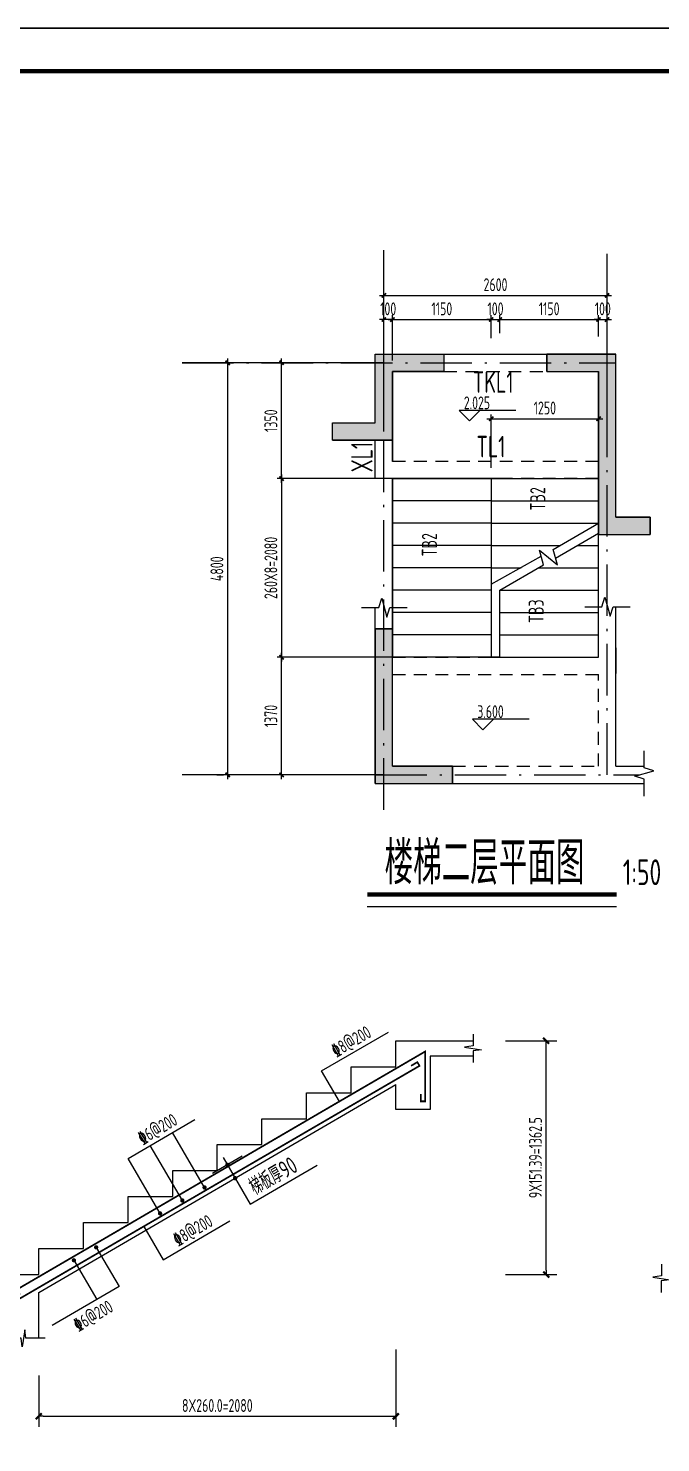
# Model space of a CAD drawing. Extents: x 580289 to 1106878, y -144605 to 78052.
# Drawn here: x 798485 to 813218, y -117945 to -84991 of the extents above; entities that cross this region are included whole.
import ezdxf

# ---------------------------------------------------------------- set-up
doc = ezdxf.new("R2010")
doc.units = 0
doc.header["$LTSCALE"] = 100
for name, pattern in [('2', [18.5, 12, -3, 0.5, -3]), ('3', [5, 3, -2]), ('DASH', [0.35, 0.25, -0.1]), ('DASH_1_100', [5, 3, -2])]:
    doc.linetypes.add(name, pattern=pattern)
doc.layers.get('0').update_dxf_attribs({"linetype": 'CONTINUOUS'})
doc.layers.get('Defpoints').update_dxf_attribs({"linetype": 'CONTINUOUS'})
for name, color, linetype in [('AXIS', 3, 'CONTINUOUS'), ('DIM', 3, 'CONTINUOUS'), ('DIM_ELEV', 3, 'CONTINUOUS'), ('DIM_SYMB', 3, 'CONTINUOUS'), ('HATCH', 254, 'CONTINUOUS'), ('louti$0$stair', 2, 'CONTINUOUS'), ('PUB_TEXT', 7, 'CONTINUOUS'), ('STAIR', 2, 'CONTINUOUS'), ('THIN', 7, 'CONTINUOUS'), ('T图框', 7, 'CONTINUOUS'), ('分析', 4, 'CONTINUOUS'), ('图框', 254, 'CONTINUOUS'), ('柱', 2, 'CONTINUOUS'), ('梁', 4, 'CONTINUOUS'), ('梁__虚线', 4, 'DASH_1_100'), ('梁虚线', 134, '3'), ('网格', 253, '2')]:
    doc.layers.add(name, color=color, linetype=linetype)
doc.styles.get("Standard").update_dxf_attribs({"font": 'tssdeng.shx', "width": 0.7, "bigfont": 'tssdchn.shx'})
doc.styles.add('TSSD_Dimension', font='Tssdeng.shx', dxfattribs={"width": 0.7, "bigfont": 'tssdchn.shx'})
doc.dimstyles.new('TSSD_100_100$0', dxfattribs={"dimtxt": 300, "dimasz": 100, "dimexe": 250, "dimexo": 250, "dimgap": 100, "dimtad": 1, "dimdec": 0, "dimzin": 0, "dimdsep": 46, "dimtxsty": 'TSSD_Dimension', "dimblk": '_TSDBK', "dimblk1": '_TSDBK', "dimblk2": '_TSDBK', "dimsah": 1, "dimcen": 0, "dimclrt": 7, "dimadec": 0, "dimazin": 0, "dimtfac": 1, "dimtdec": 0, "dimtix": 1, "dimtmove": 2, "dimatfit": 3, "dimldrblk": '_TSDBK', "dimfxl": 1, "dimtolj": 1, "dimtzin": 0, "dimarcsym": 0})
doc.dimstyles.new('TSSD_50_100', dxfattribs={"dimtxt": 300, "dimasz": 100, "dimexe": 100, "dimexo": 250, "dimgap": 100, "dimtad": 1, "dimdec": 0, "dimlfac": 0.5, "dimzin": 0, "dimdsep": 46, "dimtxsty": 'TSSD_Dimension', "dimblk": 'ARCHTICK', "dimcen": 0, "dimdle": 100, "dimclrt": 7, "dimadec": 0, "dimazin": 0, "dimtfac": 1, "dimtdec": 0, "dimtix": 1, "dimtmove": 2, "dimatfit": 3, "dimfxl": 1, "dimtolj": 1, "dimtzin": 0, "dimarcsym": 0})

# ---------------------------------------------------------------- blocks, each defined once
blk = doc.blocks.new('_ArchTick')
at = {"color": 0, "linetype": 'ByBlock', "const_width": 0.4}
blk.add_lwpolyline([(-0.5, -0.5), (0.5, 0.5)], dxfattribs=at)
blk = doc.blocks.new('*D1250')
at = {"layer": 'Defpoints', "color": 0}
for p in [(811969, -91215), (806769, -91984), (811969, -91984)]:
    blk.add_point(p, dxfattribs=at)
at = {"layer": 'DIM', "color": 0, "lineweight": -2}
for p, q in [((806669, -91215), (812069, -91215)), ((806769, -91734), (806769, -91115)), ((811969, -91734), (811969, -91115))]:
    blk.add_line(p, q, dxfattribs=at)
at = {"layer": 'DIM', "color": 0, "lineweight": -2, "xscale": 100, "yscale": 100, "zscale": 100, "rotation": 180}
blk.add_blockref('_ArchTick', (806769, -91215), dxfattribs=at)
at = {"layer": 'DIM', "color": 0, "lineweight": -2, "xscale": 100, "yscale": 100, "zscale": 100}
blk.add_blockref('_ArchTick', (811969, -91215), dxfattribs=at)
at = {"layer": 'DIM', "color": 7, "insert": (809369, -90965), "char_height": 300, "attachment_point": 5, "style": 'TSSD_Dimension'}
blk.add_mtext('\\A1;2600', dxfattribs=at)
blk = doc.blocks.new('*D1251')
at = {"layer": 'Defpoints', "color": 0}
for p in [(803129, -92784), (803129, -102384), (803129, -102384)]:
    blk.add_point(p, dxfattribs=at)
at = {"layer": 'DIM', "color": 0, "lineweight": -2}
for p, q in [((802879, -92784), (803029, -92784)), ((803129, -92684), (803129, -102484)), ((802879, -102384), (803029, -102384))]:
    blk.add_line(p, q, dxfattribs=at)
at = {"layer": 'DIM', "color": 0, "lineweight": -2, "xscale": 100, "yscale": 100, "zscale": 100}
for p, rotation in [((803129, -92784), 90), ((803129, -102384), 270)]:
    blk.add_blockref('_ArchTick', p, dxfattribs=dict(at, rotation=rotation))
at = {"layer": 'DIM', "color": 7, "insert": (802879, -97584), "char_height": 300, "attachment_point": 5, "rotation": 90, "style": 'TSSD_Dimension'}
blk.add_mtext('\\A1;4800', dxfattribs=at)
blk = doc.blocks.new('*D1252')
at = {"layer": 'Defpoints', "color": 0}
for p in [(806769, -91777), (806769, -92984), (806969, -92984)]:
    blk.add_point(p, dxfattribs=at)
at = {"layer": 'DIM', "color": 0, "lineweight": -2}
for p, q in [((806769, -91777), (806669, -91777)), ((806769, -92734), (806769, -91677)), ((806969, -91777), (806769, -91777)), ((806969, -92734), (806969, -91677)), ((806969, -91777), (807069, -91777))]:
    blk.add_line(p, q, dxfattribs=at)
at = {"layer": 'DIM', "color": 0, "lineweight": -2, "xscale": 100, "yscale": 100, "zscale": 100}
blk.add_blockref('_ArchTick', (806769, -91777), dxfattribs=at)
at = {"layer": 'DIM', "color": 0, "lineweight": -2, "xscale": 100, "yscale": 100, "zscale": 100, "rotation": 180}
blk.add_blockref('_ArchTick', (806969, -91777), dxfattribs=at)
at = {"layer": 'DIM', "color": 7, "insert": (806869, -91527), "char_height": 300, "attachment_point": 5, "style": 'TSSD_Dimension'}
blk.add_mtext('\\A1;100', dxfattribs=at)
blk = doc.blocks.new('*D1253')
at = {"layer": 'Defpoints', "color": 0}
for p in [(809269, -91777), (809269, -92458), (806969, -92984)]:
    blk.add_point(p, dxfattribs=at)
at = {"layer": 'DIM', "color": 0, "lineweight": -2}
for p, q in [((806869, -91777), (809369, -91777)), ((806969, -92734), (806969, -91677)), ((809269, -92208), (809269, -91677))]:
    blk.add_line(p, q, dxfattribs=at)
at = {"layer": 'DIM', "color": 0, "lineweight": -2, "xscale": 100, "yscale": 100, "zscale": 100, "rotation": 180}
blk.add_blockref('_ArchTick', (806969, -91777), dxfattribs=at)
at = {"layer": 'DIM', "color": 0, "lineweight": -2, "xscale": 100, "yscale": 100, "zscale": 100}
blk.add_blockref('_ArchTick', (809269, -91777), dxfattribs=at)
at = {"layer": 'DIM', "color": 7, "insert": (808119, -91527), "char_height": 300, "attachment_point": 5, "style": 'TSSD_Dimension'}
blk.add_mtext('\\A1;1150', dxfattribs=at)
blk = doc.blocks.new('*D1254')
at = {"layer": 'Defpoints', "color": 0}
for p in [(809469, -91777), (809269, -92334), (809469, -92347)]:
    blk.add_point(p, dxfattribs=at)
at = {"layer": 'DIM', "color": 0, "lineweight": -2}
for p, q in [((809269, -91777), (809169, -91777)), ((809269, -92084), (809269, -91677)), ((809269, -91777), (809469, -91777)), ((809469, -92097), (809469, -91677)), ((809469, -91777), (809569, -91777))]:
    blk.add_line(p, q, dxfattribs=at)
at = {"layer": 'DIM', "color": 0, "lineweight": -2, "xscale": 100, "yscale": 100, "zscale": 100}
blk.add_blockref('_ArchTick', (809269, -91777), dxfattribs=at)
at = {"layer": 'DIM', "color": 0, "lineweight": -2, "xscale": 100, "yscale": 100, "zscale": 100, "rotation": 180}
blk.add_blockref('_ArchTick', (809469, -91777), dxfattribs=at)
at = {"layer": 'DIM', "color": 7, "insert": (809369, -91527), "char_height": 300, "attachment_point": 5, "style": 'TSSD_Dimension'}
blk.add_mtext('\\A1;100', dxfattribs=at)
blk = doc.blocks.new('*D1255')
at = {"layer": 'Defpoints', "color": 0}
for p in [(811769, -91777), (809469, -92347), (811769, -92418)]:
    blk.add_point(p, dxfattribs=at)
at = {"layer": 'DIM', "color": 0, "lineweight": -2}
for p, q in [((809369, -91777), (811869, -91777)), ((809469, -92097), (809469, -91677)), ((811769, -92168), (811769, -91677))]:
    blk.add_line(p, q, dxfattribs=at)
at = {"layer": 'DIM', "color": 0, "lineweight": -2, "xscale": 100, "yscale": 100, "zscale": 100, "rotation": 180}
blk.add_blockref('_ArchTick', (809469, -91777), dxfattribs=at)
at = {"layer": 'DIM', "color": 0, "lineweight": -2, "xscale": 100, "yscale": 100, "zscale": 100}
blk.add_blockref('_ArchTick', (811769, -91777), dxfattribs=at)
at = {"layer": 'DIM', "color": 7, "insert": (810619, -91527), "char_height": 300, "attachment_point": 5, "style": 'TSSD_Dimension'}
blk.add_mtext('\\A1;1150', dxfattribs=at)
blk = doc.blocks.new('*D1256')
at = {"layer": 'Defpoints', "color": 0}
for p in [(811969, -91777), (811769, -92357), (811969, -92390)]:
    blk.add_point(p, dxfattribs=at)
at = {"layer": 'DIM', "color": 0, "lineweight": -2}
for p, q in [((811769, -91777), (811669, -91777)), ((811769, -92107), (811769, -91677)), ((811769, -91777), (811969, -91777)), ((811969, -92140), (811969, -91677)), ((811969, -91777), (812069, -91777))]:
    blk.add_line(p, q, dxfattribs=at)
at = {"layer": 'DIM', "color": 0, "lineweight": -2, "xscale": 100, "yscale": 100, "zscale": 100}
blk.add_blockref('_ArchTick', (811769, -91777), dxfattribs=at)
at = {"layer": 'DIM', "color": 0, "lineweight": -2, "xscale": 100, "yscale": 100, "zscale": 100, "rotation": 180}
blk.add_blockref('_ArchTick', (811969, -91777), dxfattribs=at)
at = {"layer": 'DIM', "color": 7, "insert": (811869, -91527), "char_height": 300, "attachment_point": 5, "style": 'TSSD_Dimension'}
blk.add_mtext('\\A1;100', dxfattribs=at)
blk = doc.blocks.new('A$C72C84CBD')
at = {"layer": '图框', "color": 0}
for points in [[(0, 0), (0, 59400), (84100, 59400), (84100, 0)], [(0, 0), (84100, 0), (84100, 59400), (0, 59400)]]:
    blk.add_lwpolyline(points, close=True, dxfattribs=at)
at = {"layer": '图框', "color": 0, "const_width": 100}
blk.add_lwpolyline([(2500, 1000), (83100, 1000), (83100, 58400), (2500, 58400)], close=True, dxfattribs=at)
blk = doc.blocks.new('图框')
at = {"layer": 'T图框', "color": 4}
blk.add_blockref('A$C72C84CBD', (602717, 102744), dxfattribs=at)
blk = doc.blocks.new('*D1294')
at = {"layer": 'Defpoints', "color": 0}
for p in [(804386, -99644), (806769, -99644), (806769, -102384)]:
    blk.add_point(p, dxfattribs=at)
at = {"layer": 'DIM', "color": 0, "lineweight": -2}
for p, q in [((806519, -99644), (804286, -99644)), ((804386, -102484), (804386, -99544)), ((806519, -102384), (804286, -102384))]:
    blk.add_line(p, q, dxfattribs=at)
at = {"layer": 'DIM', "color": 0, "lineweight": -2, "xscale": 100, "yscale": 100, "zscale": 100}
for p, rotation in [((804386, -99644), 90), ((804386, -102384), 270)]:
    blk.add_blockref('_ArchTick', p, dxfattribs=dict(at, rotation=rotation))
at = {"layer": 'DIM', "color": 7, "insert": (804136, -101014), "char_height": 300, "attachment_point": 5, "rotation": 90, "style": 'TSSD_Dimension'}
blk.add_mtext('\\A1;1370', dxfattribs=at)
blk = doc.blocks.new('*D1295')
at = {"layer": 'Defpoints', "color": 0}
for p in [(807225, -95484), (804386, -99644), (807225, -99644)]:
    blk.add_point(p, dxfattribs=at)
at = {"layer": 'DIM', "color": 0, "lineweight": -2}
for p, q in [((806975, -95484), (804286, -95484)), ((804386, -95384), (804386, -99744)), ((806975, -99644), (804286, -99644))]:
    blk.add_line(p, q, dxfattribs=at)
at = {"layer": 'DIM', "color": 0, "lineweight": -2, "xscale": 100, "yscale": 100, "zscale": 100}
for p, rotation in [((804386, -95484), 90), ((804386, -99644), 270)]:
    blk.add_blockref('_ArchTick', p, dxfattribs=dict(at, rotation=rotation))
at = {"layer": 'DIM', "color": 7, "insert": (804136, -97564), "char_height": 300, "attachment_point": 5, "rotation": 90, "style": 'TSSD_Dimension'}
blk.add_mtext('\\A1;260X8=2080', dxfattribs=at)
blk = doc.blocks.new('*D1296')
at = {"layer": 'Defpoints', "color": 0}
for p in [(804386, -92784), (806769, -92784), (806769, -95484)]:
    blk.add_point(p, dxfattribs=at)
at = {"layer": 'DIM', "color": 0, "lineweight": -2}
for p, q in [((806519, -92784), (804286, -92784)), ((804386, -95584), (804386, -92684)), ((806519, -95484), (804286, -95484))]:
    blk.add_line(p, q, dxfattribs=at)
at = {"layer": 'DIM', "color": 0, "lineweight": -2, "xscale": 100, "yscale": 100, "zscale": 100}
for p, rotation in [((804386, -92784), 90), ((804386, -95484), 270)]:
    blk.add_blockref('_ArchTick', p, dxfattribs=dict(at, rotation=rotation))
at = {"layer": 'DIM', "color": 7, "insert": (804136, -94134), "char_height": 300, "attachment_point": 5, "rotation": 90, "style": 'TSSD_Dimension'}
blk.add_mtext('\\A1;1350', dxfattribs=at)
blk = doc.blocks.new('_TSDBK')
blk.add_line((-1, 0), (0, 0))
at = {"const_width": 0.5}
blk.add_lwpolyline([(-0.7, -0.7), (0.7, 0.7)], dxfattribs=at)
blk = doc.blocks.new('*D1305')
at = {"layer": 'Defpoints', "color": 0}
for p in [(809349, -108579), (810549, -108579), (809349, -114029)]:
    blk.add_point(p, dxfattribs=at)
at = {"layer": 'STAIR', "color": 0, "lineweight": -2}
for p, q in [((809599, -108579), (810799, -108579)), ((810549, -113929), (810549, -108679)), ((809599, -114029), (810799, -114029))]:
    blk.add_line(p, q, dxfattribs=at)
at = {"layer": 'STAIR', "color": 0, "lineweight": -2, "xscale": 100, "yscale": 100, "zscale": 100}
for p, rotation in [((810549, -108579), 90), ((810549, -114029), 270)]:
    blk.add_blockref('_TSDBK', p, dxfattribs=dict(at, rotation=rotation))
at = {"layer": 'STAIR', "color": 7, "insert": (810299, -111304), "char_height": 300, "attachment_point": 5, "rotation": 90, "style": 'TSSD_Dimension'}
blk.add_mtext('\\A1;9X151.39=1362.5', dxfattribs=at)
blk = doc.blocks.new('*D1306')
at = {"layer": 'Defpoints', "color": 0}
for p in [(807049, -115523), (798729, -116129), (807049, -117329)]:
    blk.add_point(p, dxfattribs=at)
at = {"layer": 'STAIR', "color": 0, "lineweight": -2}
for p, q in [((807049, -115773), (807049, -117579)), ((798729, -116379), (798729, -117579)), ((798829, -117329), (806949, -117329))]:
    blk.add_line(p, q, dxfattribs=at)
at = {"layer": 'STAIR', "color": 0, "lineweight": -2, "xscale": 100, "yscale": 100, "zscale": 100, "rotation": 180}
blk.add_blockref('_TSDBK', (798729, -117329), dxfattribs=at)
at = {"layer": 'STAIR', "color": 0, "lineweight": -2, "xscale": 100, "yscale": 100, "zscale": 100}
blk.add_blockref('_TSDBK', (807049, -117329), dxfattribs=at)
at = {"layer": 'STAIR', "color": 7, "insert": (802889, -117079), "char_height": 300, "attachment_point": 5, "style": 'TSSD_Dimension'}
blk.add_mtext('\\A1;8X260.0=2080', dxfattribs=at)
blk = doc.blocks.new('*D1317')
at = {"layer": 'Defpoints', "color": 0}
for p in [(811769, -94087), (809269, -95484), (811769, -95484)]:
    blk.add_point(p, dxfattribs=at)
at = {"layer": 'DIM', "color": 0, "lineweight": -2}
for p, q in [((809169, -94087), (811869, -94087)), ((809269, -95234), (809269, -93987)), ((811769, -95234), (811769, -93987))]:
    blk.add_line(p, q, dxfattribs=at)
at = {"layer": 'DIM', "color": 0, "lineweight": -2, "xscale": 100, "yscale": 100, "zscale": 100, "rotation": 180}
blk.add_blockref('_ArchTick', (809269, -94087), dxfattribs=at)
at = {"layer": 'DIM', "color": 0, "lineweight": -2, "xscale": 100, "yscale": 100, "zscale": 100}
blk.add_blockref('_ArchTick', (811769, -94087), dxfattribs=at)
at = {"layer": 'DIM', "color": 7, "insert": (810519, -93837), "char_height": 300, "attachment_point": 5, "style": 'TSSD_Dimension'}
blk.add_mtext('\\A1;1250', dxfattribs=at)

msp = doc.modelspace()

# ---------------------------------------------------------------- hatches: boundary and pattern name
at = {"layer": 'HATCH'}
h = msp.add_hatch(color=256, dxfattribs=at)
h.paths.add_polyline_path([(806968.8, -92983.7), (808168.8, -92983.7), (808168.8, -92583.7), (806568.8, -92583.7), (806568.8, -94183.7), (805568.8, -94183.7), (805568.8, -94583.7), (806968.8, -94583.7)])
h.paths.add_polyline_path([(812168.8, -92583.7), (810568.8, -92583.7), (810568.8, -92983.7), (811768.8, -92983.7), (811768.8, -96783.7), (812968.8, -96783.7), (812968.8, -96383.7), (812168.8, -96383.7)])
h.paths.add_polyline_path([(806968.8, -98983.7), (806568.8, -98983.8), (806568.8, -102583.7), (808368.8, -102583.7), (808368.8, -102183.7), (806968.8, -102183.7)])

# ---------------------------------------------------------------- linework, layer by layer
at = {"layer": 'AXIS'}
for p, q in [((806768.8, -94383.7), (806768.8, -90161.2)), ((811968.8, -94383.7), (811968.8, -90247.4)), ((806768.8, -92783.7), (802069.6, -92783.7)), ((806768.8, -102383.8), (802070.1, -102383.8))]:
    msp.add_line(p, q, dxfattribs=at)
at = {"layer": 'DIM_ELEV'}
for p, q in [((809840.7, -93894.5), (808519.9, -93894.5)), ((808763.1, -94137.7), (808519.9, -93894.5)), ((808763.1, -94137.7), (809006.2, -93894.5)), ((810154.8, -101090.3), (808834, -101090.3)), ((809077.2, -101333.5), (808834, -101090.3)), ((809077.2, -101333.5), (809320.4, -101090.3))]:
    msp.add_line(p, q, dxfattribs=at)
at = {"layer": 'DIM_SYMB'}
for points in [[(808118.8, -99903.8, 0, 0, 0), (808118.8, -94243.8, 0, 0, 0), (810618.8, -94243.8, 0, 0, 0), (810618.8, -96443.8, 160, 0, 0), (810618.8, -97043.8, 0, 0, 0)], [(810618.8, -99903.8, 0, 0, 0), (810618.8, -98163.8, 160, 0, 0), (810618.8, -97563.8, 0, 0, 0)]]:
    msp.add_lwpolyline(points, format="xyseb", dxfattribs=at)
at = {"layer": 'HATCH'}
for p, q in [((806568.8, -95483.8), (806568.8, -94883.8)), ((806968.8, -94883.8), (806968.8, -95083.8)), ((806968.8, -95483.8), (806568.8, -95483.8)), ((811768.8, -99643.8), (811768.8, -99423.7)), ((812168.8, -99423.7), (812168.8, -100023.7))]:
    msp.add_line(p, q, dxfattribs=at)
for points in [[(806568.8, -92583.7), (808168.8, -92583.7)], [(806568.8, -94183.7), (806568.8, -92583.7)], [(808168.8, -92583.7), (808168.8, -92983.7)], [(810568.8, -92583.7), (812168.8, -92583.7)], [(810568.8, -92983.7), (810568.8, -92583.7)], [(812168.8, -96383.7), (812168.8, -92583.7)], [(806968.8, -92983.7), (808168.8, -92983.7)], [(806968.8, -94583.7), (806968.8, -92983.7)], [(810568.8, -92983.7), (811768.8, -92983.7)], [(811768.8, -96783.7), (811768.8, -92983.7)], [(805568.8, -94183.7), (806568.8, -94183.7)], [(805568.8, -94583.7), (805568.8, -94183.7)], [(805568.8, -94583.7), (806968.8, -94583.7)], [(812168.8, -96383.7), (812968.8, -96383.7)], [(812968.8, -96383.7), (812968.8, -96783.7)], [(811768.8, -96783.7), (812968.8, -96783.7)], [(806568.8, -98983.8), (806968.8, -98983.7)], [(806568.8, -102583.7), (806568.8, -98983.8)], [(806968.8, -102183.7), (806968.8, -98983.7)], [(806968.8, -102183.7), (808368.8, -102183.7)], [(808368.8, -102183.7), (808368.8, -102583.7)], [(806568.8, -102583.7), (808368.8, -102583.7)]]:
    msp.add_lwpolyline(points, dxfattribs=at)
at = {"layer": 'PUB_TEXT'}
msp.add_line((806382.4, -105448.6), (812189.4, -105448.6), dxfattribs=at)
at = {"layer": 'PUB_TEXT', "const_width": 100}
msp.add_lwpolyline([(806384.2, -105175.1), (812189.4, -105175.1)], dxfattribs=at)
at = {"layer": 'STAIR'}
for p, q in [((806968.8, -92983.7), (806968.8, -95083.8)), ((811768.8, -95463.7), (811768.8, -92983.7)), ((806968.8, -95483.8), (806968.8, -99623.7)), ((809268.8, -95483.8), (806968.8, -95483.8)), ((806968.8, -95483.8), (811768.8, -95483.8)), ((809268.8, -95483.8), (809268.8, -99643.8)), ((809468.8, -95483.8), (809268.8, -95483.8)), ((809268.8, -95483.8), (809268.8, -99643.8)), ((809468.8, -95483.8), (811768.8, -95483.8)), ((811768.8, -96504.3), (811768.8, -95463.7)), ((809268.8, -96003.8), (806968.8, -96003.8)), ((809260.7, -96003.8), (811768.8, -96003.8)), ((809268.8, -96523.8), (806968.8, -96523.8)), ((809260.7, -96523.8), (811768.8, -96523.8)), ((810713.1, -97133.9), (811768.8, -96524.3)), ((810766.7, -97333.9), (811768.8, -96755.3)), ((811768.8, -99643.8), (811768.8, -96735.3)), ((809268.8, -97043.8), (806968.8, -97043.8)), ((809260.7, -97043.8), (810869.2, -97043.8)), ((810490, -97493.6), (810397.7, -97148.9)), ((810397.7, -97148.9), (810809.7, -97494.7)), ((810809.7, -97494.7), (810713.1, -97133.9)), ((811269.2, -97043.8), (811768.8, -97043.8)), ((809268.8, -97943.6), (810436.4, -97293.6)), ((809468.8, -98083.2), (810490, -97493.6)), ((809268.8, -97563.8), (806968.8, -97563.8)), ((809260.7, -97563.8), (809968.5, -97563.8)), ((810368.5, -97563.8), (811768.8, -97563.8)), ((809268.8, -98083.8), (806968.8, -98083.8)), ((809468.8, -99643.8), (809468.8, -98083.2)), ((809468.8, -99643.8), (809468.8, -98083.2)), ((809468.8, -98083.8), (811768.8, -98083.8)), ((809268.8, -98603.8), (806968.8, -98603.8)), ((809468.8, -98603.8), (811768.8, -98603.8)), ((809268.8, -99123.8), (806968.8, -99123.8)), ((809468.8, -99123.8), (811768.8, -99123.8)), ((809268.8, -99643.8), (806968.8, -99643.8)), ((809268.8, -99643.8), (809468.8, -99643.8)), ((809468.8, -99643.8), (809268.8, -99643.8)), ((809468.8, -99643.8), (811768.8, -99643.8)), ((807049, -109184.3), (807049, -108578.8)), ((807049, -108578.8), (808849, -108578.8)), ((808849, -108938.8), (807849, -108938.8)), ((807849, -108938.8), (807849, -110178.8)), ((806009, -109789.9), (806009, -109184.3)), ((806009, -109184.3), (807049, -109184.3)), ((798729, -114445.4), (807049, -109600.9)), ((807049, -110178.8), (807049, -109600.9)), ((804969, -110395.5), (804969, -109789.9)), ((804969, -109789.9), (806009, -109789.9)), ((803929, -111001), (803929, -110395.5)), ((803929, -110395.5), (804969, -110395.5)), ((807849, -110178.8), (807049, -110178.8)), ((802592.5, -111999.1), (801846.1, -110717.3)), ((802074, -112301), (801327.6, -111019.2)), ((802889, -111606.6), (802889, -111001)), ((802889, -111001), (803929, -111001)), ((803469.6, -111268.6), (802778.2, -111671.1)), ((801849, -112212.1), (801849, -111606.6)), ((801849, -111606.6), (802889, -111606.6)), ((800809, -112817.7), (800809, -112212.1)), ((800809, -112212.1), (801849, -112212.1)), ((799769, -113423.3), (799769, -112817.7)), ((799769, -112817.7), (800809, -112817.7)), ((798729, -114028.8), (798729, -113423.3)), ((798729, -113423.3), (799769, -113423.3)), ((799548.3, -113695.3), (800081.7, -114611.3)), ((796929, -114028.8), (798729, -114028.8)), ((798729, -115511.6), (798729, -114445.4))]:
    msp.add_line(p, q, dxfattribs=at)
for points in [[(805732.8, -109994.1), (805318.5, -109282.6), (806874, -108376.8)], [(808849, -108428.8), (808849, -108701.8), (808650.6, -108726.8), (809045.7, -108789.4), (808847.3, -108814.5), (808847.3, -109087.5)], [(801555.5, -112602.9), (800809.1, -111321.1), (802364.6, -110415.3)], [(803023.2, -111297), (803657.3, -112385.9), (805212.8, -111480.1)], [(801174.7, -112905.6), (801627.6, -113683.4), (803183.1, -112777.7)], [(800066.8, -113393.4), (800600.2, -114309.4), (799044.7, -115215.1)], [(813233.3, -113787.6), (813233.3, -114060.6), (813034.9, -114085.6), (813429.9, -114148.2), (813231.5, -114173.3), (813231.5, -114446.3)], [(798876.1, -115511.6), (798429.3, -115511.6), (798404.3, -115313.2), (798341.7, -115708.3), (798316.6, -115509.8), (797756.2, -115509.8)]]:
    msp.add_lwpolyline(points, dxfattribs=at)
at = {"layer": 'STAIR', "color": 2, "const_width": 40}
msp.add_lwpolyline([(807628.7, -109821.9), (807628.7, -109991.9), (807728.7, -109991.9), (807728.7, -108831.9), (805233.8, -110284.6), (800545.1, -113022.3), (798086.4, -114453.9), (798086.4, -115509.8)], dxfattribs=at)
at = {"layer": 'STAIR', "const_width": 40}
msp.add_lwpolyline([(798295.3, -114466.5), (798148.4, -114552.1), (798198.7, -114638.5), (807598.7, -109165.1), (807548.4, -109078.7), (807401.5, -109164.3)], dxfattribs=at)
at = {"layer": 'STAIR', "const_width": 50}
for points in [[(803098.9, -111469.8, 1), (803148.9, -111469.8, 1)], [(802567.5, -111999.1, 1), (802617.5, -111999.1, 1)], [(803280, -111780.9, 1), (803330, -111780.9, 1)], [(802049, -112301, 1), (802099, -112301, 1)], [(801530.5, -112602.9, 1), (801580.5, -112602.9, 1)], [(800041.8, -113393.4, 1), (800091.8, -113393.4, 1)], [(799523.3, -113695.3, 1), (799573.3, -113695.3, 1)]]:
    msp.add_lwpolyline(points, format="xyb", close=True, dxfattribs=at)
at = {"layer": 'THIN'}
for points in [[(806249.8, -98488.8), (806649.8, -98488.8), (806719.8, -98268.8), (806839.8, -98708.8), (806909.8, -98488.8), (807309.8, -98488.8)], [(811449.8, -98467.5), (811849.8, -98467.5), (811919.8, -98247.5), (812039.8, -98687.5), (812109.8, -98467.5), (812509.8, -98467.5)], [(812836.2, -102883.1), (812836.2, -102483.1), (812616.2, -102413.1), (813056.2, -102293.1), (812836.2, -102223.1), (812836.2, -101823.1)]]:
    msp.add_lwpolyline(points, dxfattribs=at)
at = {"layer": '柱'}
for p, q in [((806568.8, -94183.7), (806568.8, -92583.7)), ((806568.8, -92583.7), (808168.8, -92583.7)), ((808168.8, -92583.7), (808168.8, -92983.7)), ((810568.8, -92583.7), (810568.8, -92983.7)), ((812168.8, -92583.7), (810568.8, -92583.7)), ((812168.8, -96383.7), (812168.8, -92583.7)), ((808168.8, -92983.7), (806968.8, -92983.7)), ((806968.8, -92983.7), (806968.8, -94583.7)), ((810568.8, -92983.7), (811768.8, -92983.7)), ((811768.8, -92983.7), (811768.8, -96783.7)), ((805568.8, -94583.7), (805568.8, -94183.7)), ((805568.8, -94183.7), (806568.8, -94183.7)), ((806968.8, -94583.7), (805568.8, -94583.7)), ((812968.8, -96383.7), (812168.8, -96383.7)), ((812968.8, -96783.7), (812968.8, -96383.7)), ((811768.8, -96783.7), (812968.8, -96783.7)), ((806968.6, -98983.7), (806568.8, -98983.7)), ((806568.8, -98983.8), (806568.8, -102583.7)), ((806968.8, -102183.7), (806968.6, -98983.7)), ((808368.8, -102183.7), (806968.8, -102183.7)), ((808368.8, -102583.7), (808368.8, -102183.7)), ((806568.8, -102583.7), (808368.8, -102583.7))]:
    msp.add_line(p, q, dxfattribs=at)
at = {"layer": '梁'}
for p, q in [((808168.8, -92583.7), (810568.8, -92583.7)), ((806568.8, -95183.7), (806568.8, -94583.7)), ((806968.8, -95083.8), (806968.8, -94583.7)), ((806568.8, -95483.8), (806568.8, -95203.8)), ((806968.8, -98983.7), (806968.8, -95483.8)), ((811768.8, -99643.8), (811768.8, -96783.7)), ((806568.8, -98983.7), (806568.8, -98488.8)), ((812168.8, -99543.7), (812168.8, -98467.5)), ((812168.8, -102183.7), (812168.8, -99543.7)), ((812168.8, -102183.7), (812836.2, -102183.7)), ((808368.8, -102583.7), (812836.2, -102583.7))]:
    msp.add_line(p, q, dxfattribs=at)
at = {"layer": '梁虚线'}
for p, q in [((808168.8, -92983.7), (810568.8, -92983.7)), ((811768.8, -95083.8), (806968.8, -95083.8)), ((811768.8, -95483.8), (806968.8, -95483.8)), ((806968.8, -99643.8), (811768.8, -99643.8)), ((806968.8, -100043.8), (811768.8, -100043.8)), ((811768.8, -102183.7), (811768.8, -100043.8)), ((808368.8, -102183.7), (811768.8, -102183.7))]:
    msp.add_line(p, q, dxfattribs=at)
at = {"layer": '网格'}
for p, q in [((806768.8, -103197.6), (806768.8, -90161.2)), ((811968.8, -102383.7), (811968.8, -90247.4)), ((802069.6, -92783.7), (812168.8, -92783.7)), ((806568.8, -102383.7), (812731.8, -102383.9))]:
    msp.add_line(p, q, dxfattribs=at)

# ---------------------------------------------------------------- block references
at = {"layer": 'T图框'}
msp.add_blockref('图框', (151096.5, -247134.4), dxfattribs=at)

# ---------------------------------------------------------------- texts
at = {"layer": 'louti$0$stair', "color": 4, "width": 0.7}
for s, p in [('TB2', (810527.4, -96224.9)), ('TB2', (808004.1, -97294.9)), ('TB3', (810491.6, -98846.2))]:
    msp.add_text(s, height=350, rotation=90, dxfattribs=at).set_placement(p)
at = {"layer": 'PUB_TEXT', "width": 0.7}
for s, p in [('2.025', (808631.8, -93866.1)), ('3.600', (808945.9, -101061.8))]:
    msp.add_text(s, height=297.5, dxfattribs=at).set_placement(p)
at = {"layer": 'STAIR', "width": 0.7}
for s, height, p in [('\x848@200', 300, (805657.1, -108969.7)), ('\x846@200', 300, (801147.7, -111008.2)), ('梯板厚90', 400, (803779.8, -112198.8)), ('\x848@200', 300, (801966.1, -113370.6)), ('\x846@200', 300, (799649.9, -115360.3))]:
    msp.add_text(s, height=height, rotation=30.21093, dxfattribs=at).set_placement(p)
at = {"layer": '分析', "linetype": 'DASH', "ltscale": 20, "width": 0.7}
for s, height, p in [('楼梯二层平面图', 1000, (806784.6, -104935.3)), ('1:50', 600, (812334, -104953.8))]:
    msp.add_text(s, height=height, rotation=360, dxfattribs=at).set_placement(p)
at = {"layer": '梁__虚线', "ltscale": 2, "width": 0.7}
for s, p in [('TKL1', (808843.4, -93483.6)), ('TL1', (808928.9, -94987.2))]:
    msp.add_text(s, height=500, dxfattribs=at).set_placement(p)
msp.add_text('XL1', height=500, rotation=90, dxfattribs=at).set_placement((806506.5, -95335.4))

# ---------------------------------------------------------------- dimensions: what is measured, and where the dimension line sits
at = {"layer": 'DIM'}
for base, p1, p2, picture, middle in [((811968.8, -91215.1), (806768.8, -91984), (811968.8, -91984), '*D1250', (809368.8, -90965.1)), ((806768.8, -91777.3), (806968.8, -92983.7), (806768.8, -92983.7), '*D1252', (806868.8, -91527.3)), ((809268.8, -91777.3), (806968.8, -92983.7), (809268.8, -92457.5), '*D1253', (808118.8, -91527.3)), ((809468.8, -91777.3), (809268.8, -92334.1), (809468.8, -92347.1), '*D1254', (809368.8, -91527.3)), ((811768.8, -91777.3), (809468.8, -92347.1), (811768.8, -92417.5), '*D1255', (810618.8, -91527.3)), ((811968.8, -91777.3), (811768.8, -92357.1), (811968.8, -92389.7), '*D1256', (811868.8, -91527.3)), ((811768.8, -94087.1), (809268.8, -95483.8), (811768.8, -95483.8), '*D1317', (810518.8, -93837.1))]:
    dim = msp.add_linear_dim(base=base, p1=p1, p2=p2, dimstyle='TSSD_50_100', dxfattribs=at)
    dim.commit()
    dim.dimension.update_dxf_attribs({"geometry": picture, "text_midpoint": middle})
for base, p1, p2, picture, middle in [((803129.5, -102383.8), (803129.5, -92783.7), (803129.5, -102383.8), '*D1251', (802879.5, -97583.8)), ((804385.9, -92783.7), (806768.8, -95483.8), (806768.8, -92783.7), '*D1296', (804135.9, -94133.8)), ((804385.9, -99643.8), (806768.8, -102383.8), (806768.8, -99643.8), '*D1294', (804135.9, -101013.8))]:
    dim = msp.add_linear_dim(base=base, p1=p1, p2=p2, angle=90, dimstyle='TSSD_50_100', dxfattribs=at)
    dim.commit()
    dim.dimension.update_dxf_attribs({"geometry": picture, "text_midpoint": middle})
dim = msp.add_linear_dim(base=(804385.9, -99643.8), p1=(807225.4, -95483.8), p2=(807225.4, -99643.8), angle=90, text='260X8=2080', dimstyle='TSSD_50_100', dxfattribs=at)
dim.commit()
dim.dimension.update_dxf_attribs({"geometry": '*D1295', "text_midpoint": (804135.9, -97563.8)})
at = {"layer": 'STAIR'}
dim = msp.add_linear_dim(base=(810549, -108578.8), p1=(809349, -114028.8), p2=(809349, -108578.8), angle=90, text='9X151.39=1362.5', dimstyle='TSSD_100_100$0', dxfattribs=at)
dim.commit()
dim.dimension.update_dxf_attribs({"geometry": '*D1305', "text_midpoint": (810299, -111303.8)})
dim = msp.add_linear_dim(base=(807049, -117328.8), p1=(798729, -116128.8), p2=(807049, -115523.3), text='8X260.0=2080', dimstyle='TSSD_100_100$0', dxfattribs=at)
dim.commit()
dim.dimension.update_dxf_attribs({"geometry": '*D1306', "text_midpoint": (802889, -117078.8)})

doc.saveas('drawing.dxf')
